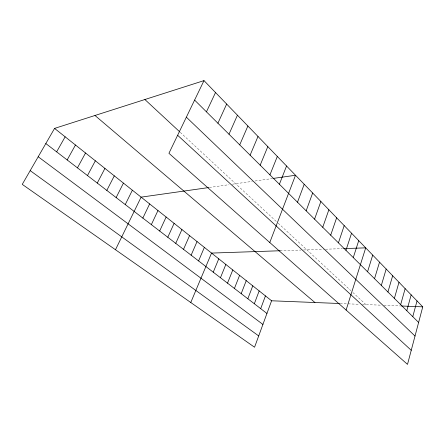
<?xml version="1.0" encoding="UTF-8"?>
<svg xmlns="http://www.w3.org/2000/svg" width="445" height="445" viewBox="0 0 445 445"><rect width="100%" height="100%" fill="white"/><g stroke="black" fill="none" stroke-linecap="round" stroke-linejoin="round"><path stroke-width="0.33" stroke-dasharray="2.23 1.67" d="M209.339 187.473L229.042 184.681M232.351 184.213L252.387 181.371M255.085 180.993L272.323 178.551M279.994 250.758L300.981 250.051M303.612 249.957L323.454 249.289M325.467 249.217L342.4 248.644M340.186 303.534L346.783 303.801M348.101 303.852L359.643 304.313M362.408 304.425L381.32 305.187M383.935 305.292L400.817 305.965M180.247 132.332L276.234 221.399M278.181 223.206L350.921 290.696M352.841 292.482L365.868 304.564"/><path stroke-width="0.67" d="M422.75 306.85L407.509 364.383L168.928 153.308L203.994 80.617L422.75 306.85L401.501 305.993M412.776 316.662L417.021 300.926M406.797 310.721L411.158 294.857M400.667 304.636L405.145 288.638M394.381 298.395L398.981 282.269M387.934 291.998L392.662 275.733M381.32 285.429L386.182 269.03M374.529 278.692L379.535 262.155M367.564 271.778L372.71 255.096M346.104 310.059L365.707 247.854L343.724 248.599M353.274 257.588L358.726 240.634M345.949 250.318L351.556 233.225M338.423 242.848L344.196 225.615M330.691 235.171L336.637 217.794M322.742 227.284L328.866 209.756M314.565 219.168L320.878 201.496M306.154 210.819L312.663 193.002M54.568 128.405L271.589 300.781L254.557 347.233L22.25 184.375L54.568 128.405L203.994 80.617M260.698 308.646L265.442 295.897M297.494 202.225L304.213 184.263M254.329 303.751L259.168 290.919M247.826 298.756L252.777 285.835M269.77 242.525L295.513 175.263L272.996 178.451M241.196 293.655L246.246 280.656M279.399 184.258L286.552 165.996M234.42 288.455L239.588 275.366M227.512 283.148L232.791 269.965M269.931 174.863L277.324 156.456M220.453 277.724L225.854 264.452M260.175 165.173L267.812 146.616M213.25 272.184L218.768 258.829M190.772 302.517L211.536 253.083L279.994 250.758M250.107 155.183L258 136.47M198.587 260.92L204.361 247.387M191.133 255.196L197.04 241.568M239.721 144.87L247.882 126.007M183.518 249.345L189.559 235.628M228.991 134.223L237.441 115.205M175.742 243.365L181.922 229.559M167.787 237.257L174.112 223.357M217.911 123.221L226.655 104.052M159.66 231.011L166.135 217.021M206.452 111.845L215.513 92.532M151.35 224.625L157.975 210.541M142.845 218.095L149.637 203.916M115.483 249.734L141.104 197.141L208.672 187.567M125.251 204.572L132.376 190.21M116.139 197.574L123.443 183.112M106.817 190.41L114.298 175.853M97.266 183.067L104.937 168.416M87.481 175.553L95.352 160.801M77.452 167.848L85.529 152.997M67.173 159.95L75.466 145.003M56.632 151.851L65.148 136.81M271.589 300.781L339.524 303.507M30.188 170.63L258.706 335.919M38.198 156.751L262.917 324.433M45.824 143.546L266.944 313.447M94.98 115.483L314.938 302.522M177.627 135.269L411.241 350.293M144.886 99.519L179.758 131.876M186.355 117.18L415.018 336.042M194.604 100.086L418.617 322.453"/></g></svg>
